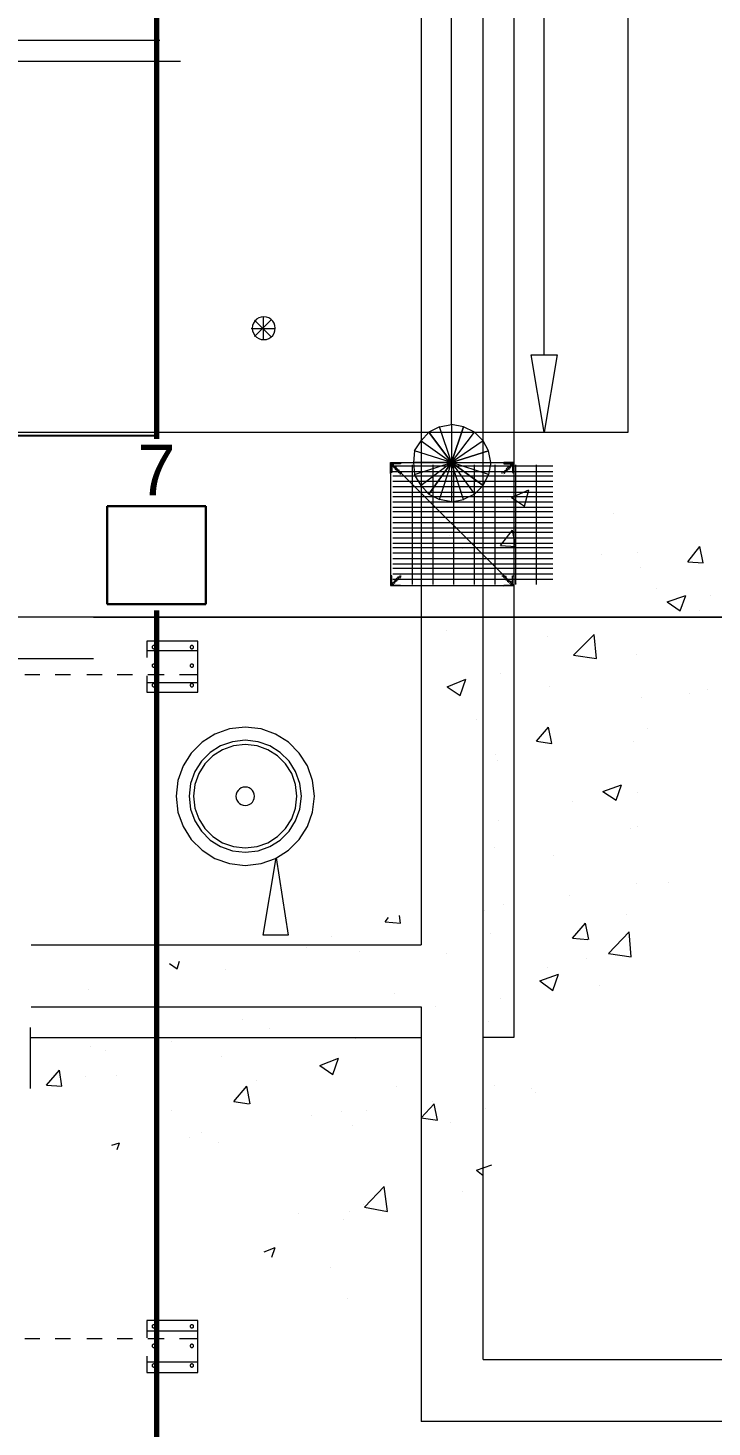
# Paper-space layout '03 Scan Locations' of a CAD drawing. Header units: millimetres. Extents: x 5 to 415, y 5 to 292.
# Drawn here: x 176.3 to 215.2, y 68.8 to 148.5 of the extents above; entities that cross this region are included whole.
import ezdxf
from ezdxf.enums import TextEntityAlignment as Align

# ---------------------------------------------------------------- set-up
doc = ezdxf.new("R2010")
doc.units = ezdxf.units.MM
for name, color, linetype in [('EXISTING', 7, 'Continuous'), ('LOAD_BEARING_WALLS', 7, 'Continuous'), ('PROPOSED', 7, 'Continuous'), ('SCAN_GENERAL', 7, 'Continuous'), ('TEXT', 7, 'Continuous')]:
    doc.layers.add(name, color=color, linetype=linetype)

# ---------------------------------------------------------------- blocks, each defined once
blk = doc.blocks.new('SHEET_03')
at = {"layer": 'EXISTING', "color": 254, "linetype": 'Continuous', "lineweight": 13}
for p, q in [((200.398, 128.13), (200.398, 173.204)), ((205.668, 129.866), (205.668, 154.79)), ((168.08, 147.784), (183.782, 147.784)), ((168.08, 146.606), (184.96, 146.606)), ((189.069, 131.534), (189.052, 131.385)), ((189.118, 131.671), (189.069, 131.534)), ((189.195, 131.792), (189.118, 131.671)), ((190.106, 131.85), (189.176, 130.92)), ((190.106, 130.92), (189.176, 131.85)), ((189.296, 131.893), (189.195, 131.792)), ((189.417, 131.97), (189.296, 131.893)), ((189.554, 132.019), (189.417, 131.97)), ((189.703, 132.036), (189.554, 132.019)), ((189.672, 132.036), (189.672, 130.734)), ((189.852, 132.019), (189.703, 132.036)), ((189.989, 131.97), (189.852, 132.019)), ((190.11, 131.893), (189.989, 131.97)), ((190.211, 131.792), (190.11, 131.893)), ((190.288, 131.671), (190.211, 131.792)), ((190.337, 131.534), (190.288, 131.671)), ((190.354, 131.385), (190.337, 131.534)), ((190.292, 131.354), (188.99, 131.354)), ((189.052, 131.385), (189.069, 131.236)), ((189.069, 131.236), (189.118, 131.099)), ((189.118, 131.099), (189.195, 130.978)), ((189.195, 130.978), (189.296, 130.877)), ((189.296, 130.877), (189.417, 130.8)), ((189.417, 130.8), (189.554, 130.751)), ((189.554, 130.751), (189.703, 130.734)), ((189.703, 130.734), (189.852, 130.751)), ((189.852, 130.751), (189.989, 130.8)), ((189.989, 130.8), (190.11, 130.877)), ((190.11, 130.877), (190.211, 130.978)), ((190.211, 130.978), (190.288, 131.099)), ((190.288, 131.099), (190.337, 131.236)), ((190.337, 131.236), (190.354, 131.385)), ((205.668, 125.464), (204.924, 129.866)), ((204.924, 129.866), (206.412, 129.866)), ((206.412, 129.866), (205.668, 125.464)), ((200.398, 125.898), (200.398, 128.13)), ((199.096, 125.464), (198.662, 124.968)), ((199.716, 125.774), (199.096, 125.464)), ((199.096, 125.464), (200.398, 123.728)), ((200.398, 123.728), (199.096, 125.464)), ((199.716, 125.774), (200.398, 125.898)), ((200.398, 123.728), (199.716, 125.774)), ((201.08, 125.774), (200.398, 125.898)), ((200.398, 125.898), (200.398, 123.728)), ((201.08, 125.774), (200.398, 123.728)), ((200.398, 123.728), (201.08, 125.774)), ((200.398, 123.728), (201.7, 125.464)), ((201.7, 125.464), (201.08, 125.774)), ((201.7, 125.464), (202.196, 124.968)), ((198.29, 124.41), (198.228, 123.728)), ((198.29, 124.41), (198.662, 124.968)), ((200.398, 123.728), (198.29, 124.41)), ((198.662, 124.968), (200.398, 123.728)), ((202.196, 124.968), (200.398, 123.728)), ((202.506, 124.41), (200.398, 123.728)), ((200.398, 123.728), (202.506, 124.41)), ((202.506, 124.41), (202.196, 124.968)), ((202.63, 123.728), (202.506, 124.41)), ((196.926, 123.728), (203.932, 123.728)), ((203.932, 116.722), (196.926, 123.728)), ((196.926, 123.728), (196.926, 116.722)), ((196.926, 123.108), (196.926, 123.728)), ((196.926, 123.728), (197.484, 123.728)), ((197.05, 123.666), (196.988, 123.666)), ((196.988, 123.666), (196.988, 123.604)), ((196.988, 123.604), (197.05, 123.666)), ((196.988, 123.604), (196.988, 123.17)), ((196.988, 123.542), (197.05, 123.542)), ((197.422, 123.666), (197.05, 123.666)), ((197.05, 123.542), (197.05, 123.604)), ((197.05, 123.604), (197.112, 123.604)), ((197.05, 123.542), (206.164, 123.542)), ((197.05, 123.48), (197.112, 123.542)), ((197.112, 123.604), (197.112, 123.604)), ((197.112, 123.542), (197.174, 123.542)), ((197.174, 123.48), (197.236, 123.542)), ((197.484, 123.666), (197.422, 123.666)), ((197.484, 123.728), (197.484, 123.666)), ((198.166, 116.784), (198.166, 123.604)), ((198.228, 123.728), (200.398, 123.728)), ((198.228, 123.728), (198.29, 123.046)), ((200.398, 123.728), (198.228, 123.728)), ((198.29, 123.046), (200.398, 123.728)), ((200.398, 123.728), (198.662, 122.426)), ((199.096, 121.93), (200.398, 123.728)), ((200.398, 123.728), (199.096, 121.93)), ((199.344, 116.784), (199.344, 123.604)), ((199.716, 121.62), (200.398, 123.728)), ((201.08, 121.62), (200.398, 123.728)), ((200.398, 123.728), (200.398, 121.496)), ((200.398, 123.728), (201.7, 121.93)), ((202.196, 122.426), (200.398, 123.728)), ((202.506, 123.046), (200.398, 123.728)), ((200.398, 123.728), (202.196, 122.426)), ((200.398, 123.728), (202.63, 123.728)), ((200.522, 116.784), (200.522, 123.604)), ((201.7, 116.784), (201.7, 123.604)), ((202.63, 123.728), (202.506, 123.046)), ((202.878, 116.784), (202.878, 123.604)), ((203.932, 123.728), (203.374, 123.728)), ((203.374, 123.728), (203.374, 123.666)), ((203.374, 123.666), (203.808, 123.666)), ((203.622, 123.542), (203.684, 123.48)), ((203.684, 123.542), (203.746, 123.542)), ((203.746, 123.604), (203.746, 123.604)), ((203.746, 123.604), (203.746, 123.542)), ((203.746, 123.542), (203.808, 123.542)), ((203.746, 123.542), (203.746, 123.48)), ((203.808, 123.666), (203.87, 123.666)), ((203.808, 123.666), (203.808, 123.604)), ((203.808, 123.604), (203.87, 123.542)), ((203.808, 123.542), (203.808, 123.542)), ((203.87, 123.666), (203.87, 123.604)), ((203.87, 123.604), (203.87, 123.17)), ((203.932, 123.728), (203.932, 116.722)), ((203.932, 123.108), (203.932, 123.728)), ((204.056, 116.784), (204.056, 123.604)), ((205.234, 116.784), (205.234, 123.604)), ((196.988, 123.17), (196.926, 123.17)), ((196.926, 123.17), (196.926, 123.108)), ((197.05, 123.232), (206.164, 123.232)), ((197.05, 122.984), (206.164, 122.984)), ((197.112, 123.418), (197.174, 123.48)), ((197.174, 123.356), (197.236, 123.418)), ((197.236, 123.418), (197.236, 123.48)), ((197.236, 123.356), (197.298, 123.418)), ((197.236, 123.294), (197.236, 123.356)), ((197.298, 123.294), (197.236, 123.294)), ((197.36, 123.356), (197.298, 123.294)), ((197.298, 123.232), (197.36, 123.294)), ((197.36, 123.294), (197.422, 123.294)), ((197.36, 123.17), (197.422, 123.232)), ((197.422, 123.232), (197.484, 123.232)), ((197.422, 123.108), (197.484, 123.17)), ((197.484, 123.17), (197.546, 123.232)), ((197.484, 123.046), (197.484, 123.108)), ((197.546, 123.108), (197.546, 123.17)), ((198.662, 122.426), (198.29, 123.046)), ((202.196, 122.426), (202.506, 123.046)), ((203.25, 123.17), (203.25, 123.108)), ((203.312, 123.232), (203.374, 123.17)), ((203.374, 123.232), (203.436, 123.232)), ((203.374, 123.17), (203.436, 123.108)), ((203.374, 123.046), (203.374, 123.046)), ((203.436, 123.294), (203.436, 123.232)), ((203.436, 123.232), (203.498, 123.232)), ((203.436, 123.232), (203.436, 123.17)), ((203.498, 123.418), (203.56, 123.356)), ((203.498, 123.356), (203.498, 123.294)), ((203.498, 123.294), (203.56, 123.232)), ((203.56, 123.48), (203.622, 123.418)), ((203.56, 123.356), (203.622, 123.294)), ((203.622, 123.418), (203.684, 123.356)), ((203.684, 123.48), (203.746, 123.418)), ((203.87, 123.17), (203.932, 123.17)), ((203.932, 123.17), (203.932, 123.108)), ((197.05, 122.674), (206.164, 122.674)), ((197.05, 122.364), (206.164, 122.364)), ((197.05, 122.054), (206.164, 122.054)), ((198.662, 122.426), (199.096, 121.93)), ((199.096, 121.93), (199.716, 121.62)), ((201.7, 121.93), (201.08, 121.62)), ((201.7, 121.93), (202.196, 122.426)), ((203.808, 121.744), (204.8, 122.178)), ((204.552, 121.248), (204.8, 122.178)), ((197.05, 121.806), (206.164, 121.806)), ((197.05, 121.496), (206.164, 121.496)), ((197.05, 121.186), (206.164, 121.186)), ((200.398, 121.496), (199.716, 121.62)), ((200.398, 121.496), (201.08, 121.62)), ((203.56, 121.62), (203.56, 121.62)), ((203.808, 121.744), (204.552, 121.248)), ((197.05, 120.938), (206.164, 120.938)), ((197.05, 120.628), (206.164, 120.628)), ((209.636, 120.814), (209.636, 120.814)), ((197.05, 120.318), (206.164, 120.318)), ((197.05, 120.008), (206.164, 120.008)), ((197.05, 119.76), (206.164, 119.76)), ((200.274, 119.574), (200.274, 119.574)), ((203.188, 119.016), (203.87, 119.884)), ((204.056, 118.954), (203.87, 119.884)), ((203.994, 120.07), (203.994, 120.07)), ((197.05, 119.45), (206.164, 119.45)), ((197.05, 119.14), (206.164, 119.14)), ((197.05, 118.892), (206.164, 118.892)), ((201.018, 118.83), (201.018, 118.83)), ((203.188, 119.016), (204.056, 118.954)), ((213.852, 118.086), (214.534, 118.954)), ((214.72, 118.024), (214.534, 118.954)), ((197.05, 118.582), (206.164, 118.582)), ((197.05, 118.272), (206.164, 118.272)), ((197.05, 117.962), (206.164, 117.962)), ((208.954, 118.52), (208.954, 118.52)), ((211, 118.582), (211, 118.582)), ((213.852, 118.086), (214.72, 118.024)), ((196.926, 117.28), (196.926, 116.722)), ((196.988, 117.28), (196.926, 117.28)), ((196.988, 117.218), (196.988, 117.28)), ((196.988, 116.846), (196.988, 117.218)), ((197.05, 117.714), (206.164, 117.714)), ((197.05, 117.404), (206.164, 117.404)), ((197.236, 117.156), (197.298, 117.094)), ((197.298, 117.218), (197.36, 117.156)), ((197.36, 117.218), (197.422, 117.218)), ((197.36, 117.156), (197.422, 117.094)), ((197.422, 117.28), (197.484, 117.28)), ((197.422, 117.218), (197.484, 117.156)), ((197.484, 117.342), (197.484, 117.342)), ((197.484, 117.28), (197.484, 117.218)), ((197.546, 117.28), (197.546, 117.28)), ((203.25, 117.28), (203.312, 117.28)), ((203.312, 117.218), (203.374, 117.28)), ((203.374, 117.342), (203.374, 117.342)), ((203.374, 117.28), (203.436, 117.28)), ((203.374, 117.156), (203.436, 117.218)), ((203.436, 117.218), (203.498, 117.28)), ((203.436, 117.094), (203.498, 117.156)), ((203.498, 117.156), (203.498, 117.218)), ((203.498, 117.094), (203.56, 117.156)), ((203.87, 117.218), (203.87, 117.28)), ((203.87, 117.28), (203.932, 117.28)), ((203.87, 116.846), (203.87, 117.218)), ((203.932, 117.28), (203.932, 116.722)), ((211.124, 117.776), (211.124, 117.776)), ((196.926, 116.722), (203.932, 116.722)), ((196.926, 116.722), (197.484, 116.722)), ((196.988, 116.908), (197.05, 116.846)), ((196.988, 116.784), (196.988, 116.846)), ((196.988, 116.784), (197.05, 116.784)), ((197.05, 116.784), (196.988, 116.784)), ((197.05, 117.094), (206.164, 117.094)), ((197.05, 116.908), (197.112, 116.908)), ((197.05, 116.846), (197.05, 116.784)), ((197.05, 116.784), (197.112, 116.784)), ((197.05, 116.722), (197.05, 116.784)), ((197.422, 116.722), (197.05, 116.722)), ((197.112, 116.97), (197.174, 116.97)), ((197.112, 116.908), (197.174, 116.846)), ((197.174, 117.094), (197.236, 117.032)), ((197.174, 117.032), (197.174, 116.97)), ((197.174, 116.97), (197.236, 116.97)), ((197.174, 116.97), (197.174, 116.908)), ((197.236, 117.032), (197.298, 116.97)), ((197.298, 117.094), (197.36, 117.032)), ((197.484, 116.722), (197.422, 116.722)), ((202.32, 117.094), (202.32, 117.094)), ((203.932, 116.722), (203.374, 116.722)), ((203.374, 116.722), (203.808, 116.722)), ((203.374, 116.66), (203.374, 116.66)), ((203.498, 117.032), (203.498, 117.094)), ((203.56, 117.032), (203.498, 117.032)), ((203.622, 117.094), (203.56, 117.032)), ((203.56, 116.97), (203.622, 116.97)), ((203.622, 116.97), (203.684, 117.032)), ((203.622, 116.908), (203.684, 116.97)), ((203.684, 116.97), (203.746, 116.97)), ((203.684, 116.846), (203.746, 116.908)), ((203.746, 116.908), (203.808, 116.97)), ((203.808, 116.846), (203.746, 116.784)), ((203.746, 116.784), (203.746, 116.784)), ((203.808, 116.908), (203.808, 116.846)), ((203.808, 116.846), (203.808, 116.846)), ((203.808, 116.784), (203.87, 116.846)), ((203.808, 116.722), (203.808, 116.784)), ((203.808, 116.784), (203.87, 116.784)), ((203.87, 116.784), (203.87, 116.846)), ((204.118, 116.846), (204.118, 116.846)), ((212.054, 116.536), (212.054, 116.536)), ((212.674, 115.792), (213.728, 116.164)), ((212.674, 115.792), (213.418, 115.296)), ((213.418, 115.296), (213.728, 116.164)), ((215.154, 116.164), (215.154, 116.164)), ((205.73, 114.924), (205.73, 114.924)), ((214.534, 115.296), (214.534, 115.296)), ((200.088, 114.18), (200.088, 114.18)), ((205.854, 113.808), (205.854, 113.808)), ((207.342, 112.754), (208.52, 113.932)), ((208.644, 112.568), (208.52, 113.932)), ((207.342, 112.754), (208.644, 112.568)), ((210.938, 112.816), (210.938, 112.816)), ((203.188, 111.7), (203.188, 111.7)), ((200.15, 110.956), (201.204, 111.39)), ((200.15, 110.956), (200.894, 110.46)), ((200.894, 110.46), (201.204, 111.39)), ((205.978, 110.956), (205.978, 110.956)), ((214.968, 110.832), (214.968, 110.832)), ((211.186, 110.336), (211.186, 110.336)), ((213.914, 110.584), (213.914, 110.584)), ((187.746, 108.558), (186.918, 108.262)), ((188.649, 108.662), (187.746, 108.558)), ((189.552, 108.558), (188.649, 108.662)), ((190.38, 108.262), (189.552, 108.558)), ((201.824, 109.096), (201.824, 109.096)), ((205.234, 107.856), (205.916, 108.662)), ((206.102, 107.732), (205.916, 108.662)), ((211.558, 108.6), (211.558, 108.6)), ((186.187, 107.797), (185.577, 107.187)), ((186.918, 108.262), (186.187, 107.797)), ((187.245, 107.593), (186.652, 107.217)), ((187.917, 107.834), (187.245, 107.593)), ((187.974, 107.592), (187.354, 107.371)), ((188.649, 107.918), (187.917, 107.834)), ((188.649, 107.67), (187.974, 107.592)), ((189.381, 107.834), (188.649, 107.918)), ((189.324, 107.592), (188.649, 107.67)), ((189.944, 107.371), (189.324, 107.592)), ((190.053, 107.593), (189.381, 107.834)), ((190.646, 107.217), (190.053, 107.593)), ((191.111, 107.797), (190.38, 108.262)), ((191.721, 107.187), (191.111, 107.797)), ((205.234, 107.856), (206.102, 107.732)), ((210.752, 107.856), (210.752, 107.856)), ((185.577, 107.187), (185.112, 106.456)), ((186.652, 107.217), (186.157, 106.722)), ((186.807, 107.023), (186.351, 106.567)), ((187.354, 107.371), (186.807, 107.023)), ((190.491, 107.023), (189.944, 107.371)), ((190.947, 106.567), (190.491, 107.023)), ((191.141, 106.722), (190.646, 107.217)), ((192.186, 106.456), (191.721, 107.187)), ((202.878, 107.112), (202.878, 107.112)), ((185.112, 106.456), (184.816, 105.628)), ((185.781, 106.129), (185.54, 105.457)), ((186.157, 106.722), (185.781, 106.129)), ((186.003, 106.02), (185.782, 105.4)), ((186.351, 106.567), (186.003, 106.02)), ((191.295, 106.02), (190.947, 106.567)), ((191.517, 106.129), (191.141, 106.722)), ((191.516, 105.4), (191.295, 106.02)), ((191.758, 105.457), (191.517, 106.129)), ((192.482, 105.628), (192.186, 106.456)), ((203.002, 106.74), (203.002, 106.74)), ((184.816, 105.628), (184.712, 104.725)), ((185.54, 105.457), (185.456, 104.725)), ((185.782, 105.4), (185.704, 104.725)), ((188.417, 105.198), (188.319, 105.136)), ((188.528, 105.238), (188.417, 105.198)), ((188.649, 105.252), (188.528, 105.238)), ((188.77, 105.238), (188.649, 105.252)), ((188.881, 105.198), (188.77, 105.238)), ((188.979, 105.136), (188.881, 105.198)), ((191.594, 104.725), (191.516, 105.4)), ((191.842, 104.725), (191.758, 105.457)), ((192.586, 104.725), (192.482, 105.628)), ((209.016, 105.004), (210.07, 105.376)), ((209.76, 104.508), (210.07, 105.376)), ((184.712, 104.725), (184.816, 103.822)), ((185.456, 104.725), (185.54, 103.993)), ((185.704, 104.725), (185.782, 104.05)), ((188.136, 104.846), (188.122, 104.725)), ((188.122, 104.725), (188.136, 104.604)), ((188.176, 104.957), (188.136, 104.846)), ((188.136, 104.604), (188.176, 104.493)), ((188.238, 105.055), (188.176, 104.957)), ((188.176, 104.493), (188.238, 104.395)), ((188.319, 105.136), (188.238, 105.055)), ((188.238, 104.395), (188.319, 104.314)), ((189.06, 105.055), (188.979, 105.136)), ((188.979, 104.314), (189.06, 104.395)), ((189.122, 104.957), (189.06, 105.055)), ((189.06, 104.395), (189.122, 104.493)), ((189.162, 104.846), (189.122, 104.957)), ((189.122, 104.493), (189.162, 104.604)), ((189.176, 104.725), (189.162, 104.846)), ((189.162, 104.604), (189.176, 104.725)), ((191.516, 104.05), (191.594, 104.725)), ((191.758, 103.993), (191.842, 104.725)), ((192.482, 103.822), (192.586, 104.725)), ((207.28, 104.446), (207.28, 104.446)), ((209.016, 105.004), (209.76, 104.508)), ((211, 104.942), (211, 104.942)), ((184.816, 103.822), (185.112, 102.994)), ((185.54, 103.993), (185.781, 103.321)), ((185.782, 104.05), (186.003, 103.43)), ((188.319, 104.314), (188.417, 104.252)), ((188.417, 104.252), (188.528, 104.212)), ((188.528, 104.212), (188.649, 104.198)), ((188.649, 104.198), (188.77, 104.212)), ((188.77, 104.212), (188.881, 104.252)), ((188.881, 104.252), (188.979, 104.314)), ((191.295, 103.43), (191.516, 104.05)), ((191.517, 103.321), (191.758, 103.993)), ((192.186, 102.994), (192.482, 103.822)), ((185.112, 102.994), (185.577, 102.263)), ((185.781, 103.321), (186.157, 102.728)), ((186.003, 103.43), (186.351, 102.883)), ((186.351, 102.883), (186.807, 102.427)), ((190.491, 102.427), (190.947, 102.883)), ((190.947, 102.883), (191.295, 103.43)), ((191.141, 102.728), (191.517, 103.321)), ((191.721, 102.263), (192.186, 102.994)), ((203.064, 103.33), (203.064, 103.33)), ((210.566, 102.896), (210.566, 102.896)), ((211, 103.02), (211, 103.02)), ((185.577, 102.263), (186.187, 101.653)), ((186.157, 102.728), (186.652, 102.233)), ((186.652, 102.233), (187.245, 101.857)), ((186.807, 102.427), (187.354, 102.079)), ((187.354, 102.079), (187.974, 101.858)), ((189.324, 101.858), (189.944, 102.079)), ((189.944, 102.079), (190.491, 102.427)), ((190.053, 101.857), (190.646, 102.233)), ((190.646, 102.233), (191.141, 102.728)), ((191.111, 101.653), (191.721, 102.263)), ((186.187, 101.653), (186.918, 101.188)), ((187.245, 101.857), (187.917, 101.616)), ((187.917, 101.616), (188.649, 101.532)), ((187.974, 101.858), (188.649, 101.78)), ((188.649, 101.78), (189.324, 101.858)), ((188.649, 101.532), (189.381, 101.616)), ((189.381, 101.616), (190.053, 101.857)), ((189.672, 96.82), (190.416, 101.222)), ((190.38, 101.188), (191.111, 101.653)), ((190.416, 101.222), (191.098, 96.82)), ((202.816, 101.78), (202.816, 101.78)), ((206.226, 101.346), (206.226, 101.346)), ((186.918, 101.188), (187.746, 100.892)), ((187.746, 100.892), (188.649, 100.788)), ((188.649, 100.788), (189.552, 100.892)), ((189.552, 100.892), (190.38, 101.188)), ((210.938, 99.734), (210.938, 99.734)), ((212.736, 99.796), (212.736, 99.796)), ((207.094, 99.052), (207.094, 99.052)), ((202.258, 98.246), (202.258, 98.246)), ((203.374, 98.556), (203.374, 98.556)), ((196.616, 97.564), (196.802, 97.812)), ((196.616, 97.564), (197.484, 97.502)), ((197.484, 97.502), (197.422, 97.936)), ((207.28, 96.634), (208.024, 97.502)), ((208.21, 96.572), (208.024, 97.502)), ((210.38, 97.998), (210.38, 97.998)), ((191.098, 96.82), (189.672, 96.82)), ((193.578, 96.758), (193.578, 96.758)), ((202.63, 96.882), (202.63, 96.882)), ((207.28, 96.634), (208.148, 96.572)), ((209.326, 95.766), (210.504, 97.006)), ((210.628, 95.58), (210.504, 97.006)), ((192.152, 96.138), (192.152, 96.138)), ((195.128, 95.89), (195.128, 95.89)), ((200.088, 95.766), (200.088, 95.766)), ((209.326, 95.766), (210.628, 95.58)), ((184.34, 95.208), (184.774, 94.898)), ((184.774, 94.898), (184.898, 95.332)), ((184.898, 95.27), (184.898, 95.27)), ((187.502, 94.836), (187.502, 94.836)), ((205.854, 94.96), (205.854, 94.96)), ((208.086, 95.456), (208.086, 95.456)), ((205.42, 94.216), (206.474, 94.588)), ((205.42, 94.216), (206.164, 93.658)), ((206.164, 93.658), (206.474, 94.588)), ((179.752, 93.72), (179.752, 93.72)), ((197.174, 93.472), (197.174, 93.472)), ((208.83, 93.968), (208.83, 93.968)), ((199.468, 92.728), (199.468, 92.728)), ((203.188, 93.224), (203.188, 93.224)), ((188.494, 91.984), (188.494, 91.984)), ((202.506, 91.922), (202.506, 91.922)), ((190.044, 91.488), (190.044, 91.488)), ((194.942, 90.93), (194.942, 90.93)), ((179.814, 90.496), (179.814, 90.496)), ((180.682, 90.248), (180.682, 90.248)), ((184.464, 90.744), (184.464, 90.744)), ((187.316, 89.876), (187.316, 89.876)), ((192.896, 89.38), (193.95, 89.814)), ((192.896, 89.38), (193.64, 88.884)), ((193.64, 88.884), (193.95, 89.814)), ((177.334, 88.264), (178.078, 89.132)), ((178.202, 88.202), (178.078, 89.132)), ((179.566, 88.76), (179.566, 88.76)), ((181.302, 88.822), (181.302, 88.822)), ((189.3, 88.512), (189.3, 88.512)), ((177.334, 88.264), (178.202, 88.202)), ((187.998, 87.334), (188.742, 88.202)), ((188.928, 87.21), (188.742, 88.202)), ((197.236, 88.202), (197.236, 88.202)), ((202.816, 88.264), (202.816, 88.264)), ((204.924, 88.078), (204.924, 88.078)), ((205.172, 87.83), (205.172, 87.83)), ((187.998, 87.334), (188.866, 87.21)), ((198.662, 86.404), (199.406, 87.21)), ((199.282, 87.334), (199.282, 87.334)), ((199.592, 86.28), (199.406, 87.21)), ((202.32, 86.962), (202.32, 86.962)), ((184.464, 86.838), (184.464, 86.838)), ((192.4, 86.528), (192.4, 86.528)), ((194.136, 86.776), (194.136, 86.776)), ((195.562, 86.838), (195.562, 86.838)), ((198.662, 86.404), (199.592, 86.28)), ((200.336, 86.156), (200.336, 86.156)), ((185.456, 85.288), (185.456, 85.288)), ((186.138, 85.598), (186.138, 85.598)), ((194.756, 85.97), (194.756, 85.97)), ((181.054, 84.854), (181.488, 84.978)), ((181.364, 84.606), (181.488, 84.978)), ((187.13, 84.978), (187.13, 84.978)), ((201.824, 83.428), (202.692, 83.738)), ((201.824, 83.428), (202.196, 83.118)), ((195.438, 81.32), (196.554, 82.498)), ((196.74, 81.072), (196.554, 82.498)), ((201.018, 82.188), (201.018, 82.188)), ((195.376, 81.444), (195.376, 81.444)), ((195.438, 81.32), (196.74, 81.072)), ((191.656, 80.948), (191.656, 80.948)), ((194.26, 80.638), (194.26, 80.638)), ((194.57, 81.072), (194.57, 81.072)), ((189.734, 78.778), (190.354, 79.026)), ((190.168, 78.468), (190.354, 79.026)), ((193.516, 77.91), (193.516, 77.91)), ((194.446, 76.112), (194.446, 76.112))]:
    blk.add_line(p, q, dxfattribs=at)
at = {"layer": 'EXISTING', "color": 254, "linetype": 'Continuous', "lineweight": 25}
blk.add_line((136.476, 125.278), (183.596, 125.278), dxfattribs=at)
at = {"layer": 'LOAD_BEARING_WALLS', "color": 7, "linetype": 'Continuous', "lineweight": 70}
for p, q in [((183.596, 245), (183.596, 125.09)), ((183.596, 115.308), (183.596, 61.542))]:
    blk.add_line(p, q, dxfattribs=at)
at = {"layer": 'PROPOSED', "color": 250, "linetype": 'Continuous', "lineweight": 13}
for p, q in [((202.196, 72.64), (202.196, 211.83)), ((198.662, 204.886), (198.662, 96.262)), ((203.932, 179.156), (203.932, 90.992)), ((210.442, 125.464), (210.442, 178.598)), ((210.442, 125.464), (210.442, 178.35)), ((108.514, 125.464), (210.442, 125.464)), ((196.926, 123.728), (197.484, 123.108)), ((203.932, 123.728), (203.374, 123.108)), ((196.926, 116.722), (197.484, 117.28)), ((203.932, 116.722), (203.374, 117.28)), ((220.982, 114.924), (119.116, 114.924)), ((180, 114.924), (220.982, 114.924)), ((185.952, 113.56), (183.038, 113.56)), ((183.038, 113.56), (183.038, 112.63)), ((183.35, 113.24), (183.348, 113.219)), ((183.348, 113.219), (183.35, 113.198)), ((183.357, 113.26), (183.35, 113.24)), ((183.35, 113.198), (183.357, 113.178)), ((183.368, 113.277), (183.357, 113.26)), ((183.357, 113.178), (183.368, 113.161)), ((183.383, 113.292), (183.368, 113.277)), ((183.4, 113.303), (183.383, 113.292)), ((183.42, 113.31), (183.4, 113.303)), ((183.441, 113.312), (183.42, 113.31)), ((183.462, 113.31), (183.441, 113.312)), ((183.482, 113.303), (183.462, 113.31)), ((183.499, 113.292), (183.482, 113.303)), ((183.514, 113.277), (183.499, 113.292)), ((183.525, 113.26), (183.514, 113.277)), ((183.514, 113.161), (183.525, 113.178)), ((183.532, 113.24), (183.525, 113.26)), ((183.525, 113.178), (183.532, 113.198)), ((183.534, 113.219), (183.532, 113.24)), ((183.532, 113.198), (183.534, 113.219)), ((185.52, 113.24), (185.518, 113.219)), ((185.518, 113.219), (185.52, 113.198)), ((185.527, 113.26), (185.52, 113.24)), ((185.52, 113.198), (185.527, 113.178)), ((185.538, 113.277), (185.527, 113.26)), ((185.527, 113.178), (185.538, 113.161)), ((185.553, 113.292), (185.538, 113.277)), ((185.57, 113.303), (185.553, 113.292)), ((185.59, 113.31), (185.57, 113.303)), ((185.611, 113.312), (185.59, 113.31)), ((185.632, 113.31), (185.611, 113.312)), ((185.652, 113.303), (185.632, 113.31)), ((185.669, 113.292), (185.652, 113.303)), ((185.684, 113.277), (185.669, 113.292)), ((185.695, 113.26), (185.684, 113.277)), ((185.684, 113.161), (185.695, 113.178)), ((185.702, 113.24), (185.695, 113.26)), ((185.695, 113.178), (185.702, 113.198)), ((185.704, 113.219), (185.702, 113.24)), ((185.702, 113.198), (185.704, 113.219)), ((185.952, 110.646), (185.952, 113.56)), ((170.638, 112.568), (180, 112.568)), ((185.952, 113.002), (183.038, 113.002)), ((183.038, 113.002), (183.038, 112.63)), ((183.368, 113.161), (183.383, 113.146)), ((183.383, 113.146), (183.4, 113.135)), ((183.4, 113.135), (183.42, 113.128)), ((183.42, 113.128), (183.441, 113.126)), ((183.441, 113.126), (183.462, 113.128)), ((183.462, 113.128), (183.482, 113.135)), ((183.482, 113.135), (183.499, 113.146)), ((183.499, 113.146), (183.514, 113.161)), ((185.538, 113.161), (185.553, 113.146)), ((185.553, 113.146), (185.57, 113.135)), ((185.57, 113.135), (185.59, 113.128)), ((185.59, 113.128), (185.611, 113.126)), ((185.611, 113.126), (185.632, 113.128)), ((185.632, 113.128), (185.652, 113.135)), ((185.652, 113.135), (185.669, 113.146)), ((185.669, 113.146), (185.684, 113.161)), ((185.952, 111.204), (185.952, 113.002)), ((176.962, 111.638), (176.094, 111.638)), ((178.698, 111.638), (177.83, 111.638)), ((180.496, 111.638), (179.628, 111.638)), ((182.232, 111.638), (181.364, 111.638)), ((183.038, 111.576), (183.038, 111.204)), ((183.038, 111.576), (183.038, 110.646)), ((184.03, 111.638), (183.1, 111.638)), ((183.35, 112.186), (183.348, 112.165)), ((183.348, 112.165), (183.35, 112.144)), ((183.357, 112.206), (183.35, 112.186)), ((183.35, 112.144), (183.357, 112.124)), ((183.368, 112.223), (183.357, 112.206)), ((183.357, 112.124), (183.368, 112.107)), ((183.383, 112.238), (183.368, 112.223)), ((183.368, 112.107), (183.383, 112.092)), ((183.4, 112.249), (183.383, 112.238)), ((183.383, 112.092), (183.4, 112.081)), ((183.42, 112.256), (183.4, 112.249)), ((183.4, 112.081), (183.42, 112.074)), ((183.441, 112.258), (183.42, 112.256)), ((183.42, 112.074), (183.441, 112.072)), ((183.462, 112.256), (183.441, 112.258)), ((183.441, 112.072), (183.462, 112.074)), ((183.482, 112.249), (183.462, 112.256)), ((183.462, 112.074), (183.482, 112.081)), ((183.499, 112.238), (183.482, 112.249)), ((183.482, 112.081), (183.499, 112.092)), ((183.514, 112.223), (183.499, 112.238)), ((183.499, 112.092), (183.514, 112.107)), ((183.525, 112.206), (183.514, 112.223)), ((183.514, 112.107), (183.525, 112.124)), ((183.532, 112.186), (183.525, 112.206)), ((183.525, 112.124), (183.532, 112.144)), ((183.534, 112.165), (183.532, 112.186)), ((183.532, 112.144), (183.534, 112.165)), ((185.952, 111.638), (184.898, 111.638)), ((185.52, 112.186), (185.518, 112.165)), ((185.518, 112.165), (185.52, 112.144)), ((185.527, 112.206), (185.52, 112.186)), ((185.52, 112.144), (185.527, 112.124)), ((185.538, 112.223), (185.527, 112.206)), ((185.527, 112.124), (185.538, 112.107)), ((185.553, 112.238), (185.538, 112.223)), ((185.538, 112.107), (185.553, 112.092)), ((185.57, 112.249), (185.553, 112.238)), ((185.553, 112.092), (185.57, 112.081)), ((185.59, 112.256), (185.57, 112.249)), ((185.57, 112.081), (185.59, 112.074)), ((185.611, 112.258), (185.59, 112.256)), ((185.59, 112.074), (185.611, 112.072)), ((185.632, 112.256), (185.611, 112.258)), ((185.611, 112.072), (185.632, 112.074)), ((185.652, 112.249), (185.632, 112.256)), ((185.632, 112.074), (185.652, 112.081)), ((185.669, 112.238), (185.652, 112.249)), ((185.652, 112.081), (185.669, 112.092)), ((185.684, 112.223), (185.669, 112.238)), ((185.669, 112.092), (185.684, 112.107)), ((185.695, 112.206), (185.684, 112.223)), ((185.684, 112.107), (185.695, 112.124)), ((185.702, 112.186), (185.695, 112.206)), ((185.695, 112.124), (185.702, 112.144)), ((185.704, 112.165), (185.702, 112.186)), ((185.702, 112.144), (185.704, 112.165)), ((183.038, 111.204), (185.952, 111.204)), ((183.35, 111.07), (183.348, 111.049)), ((183.348, 111.049), (183.35, 111.028)), ((183.357, 111.09), (183.35, 111.07)), ((183.35, 111.028), (183.357, 111.008)), ((183.368, 111.107), (183.357, 111.09)), ((183.357, 111.008), (183.368, 110.991)), ((183.383, 111.122), (183.368, 111.107)), ((183.368, 110.991), (183.383, 110.976)), ((183.4, 111.133), (183.383, 111.122)), ((183.383, 110.976), (183.4, 110.965)), ((183.42, 111.14), (183.4, 111.133)), ((183.4, 110.965), (183.42, 110.958)), ((183.441, 111.142), (183.42, 111.14)), ((183.42, 110.958), (183.441, 110.956)), ((183.462, 111.14), (183.441, 111.142)), ((183.441, 110.956), (183.462, 110.958)), ((183.482, 111.133), (183.462, 111.14)), ((183.462, 110.958), (183.482, 110.965)), ((183.499, 111.122), (183.482, 111.133)), ((183.482, 110.965), (183.499, 110.976)), ((183.514, 111.107), (183.499, 111.122)), ((183.499, 110.976), (183.514, 110.991)), ((183.525, 111.09), (183.514, 111.107)), ((183.514, 110.991), (183.525, 111.008)), ((183.532, 111.07), (183.525, 111.09)), ((183.525, 111.008), (183.532, 111.028)), ((183.534, 111.049), (183.532, 111.07)), ((183.532, 111.028), (183.534, 111.049)), ((185.52, 111.07), (185.518, 111.049)), ((185.518, 111.049), (185.52, 111.028)), ((185.527, 111.09), (185.52, 111.07)), ((185.52, 111.028), (185.527, 111.008)), ((185.538, 111.107), (185.527, 111.09)), ((185.527, 111.008), (185.538, 110.991)), ((185.553, 111.122), (185.538, 111.107)), ((185.538, 110.991), (185.553, 110.976)), ((185.57, 111.133), (185.553, 111.122)), ((185.553, 110.976), (185.57, 110.965)), ((185.59, 111.14), (185.57, 111.133)), ((185.57, 110.965), (185.59, 110.958)), ((185.611, 111.142), (185.59, 111.14)), ((185.59, 110.958), (185.611, 110.956)), ((185.632, 111.14), (185.611, 111.142)), ((185.611, 110.956), (185.632, 110.958)), ((185.652, 111.133), (185.632, 111.14)), ((185.632, 110.958), (185.652, 110.965)), ((185.669, 111.122), (185.652, 111.133)), ((185.652, 110.965), (185.669, 110.976)), ((185.684, 111.107), (185.669, 111.122)), ((185.669, 110.976), (185.684, 110.991)), ((185.695, 111.09), (185.684, 111.107)), ((185.684, 110.991), (185.695, 111.008)), ((185.702, 111.07), (185.695, 111.09)), ((185.695, 111.008), (185.702, 111.028)), ((185.704, 111.049), (185.702, 111.07)), ((185.702, 111.028), (185.704, 111.049)), ((183.038, 110.646), (185.952, 110.646)), ((176.466, 96.262), (198.662, 96.262)), ((176.466, 92.728), (198.662, 92.728)), ((198.662, 92.728), (198.662, 69.106)), ((176.404, 91.55), (176.404, 88.078)), ((176.466, 90.992), (198.662, 90.992)), ((203.932, 90.992), (202.196, 90.992)), ((185.952, 74.872), (183.038, 74.872)), ((183.038, 74.872), (183.038, 73.88)), ((185.952, 74.252), (183.038, 74.252)), ((183.038, 74.252), (183.038, 73.88)), ((183.35, 74.552), (183.348, 74.531)), ((183.348, 74.531), (183.35, 74.51)), ((183.357, 74.572), (183.35, 74.552)), ((183.35, 74.51), (183.357, 74.49)), ((183.368, 74.589), (183.357, 74.572)), ((183.357, 74.49), (183.368, 74.473)), ((183.383, 74.604), (183.368, 74.589)), ((183.368, 74.473), (183.383, 74.458)), ((183.4, 74.615), (183.383, 74.604)), ((183.383, 74.458), (183.4, 74.447)), ((183.42, 74.622), (183.4, 74.615)), ((183.4, 74.447), (183.42, 74.44)), ((183.441, 74.624), (183.42, 74.622)), ((183.42, 74.44), (183.441, 74.438)), ((183.462, 74.622), (183.441, 74.624)), ((183.441, 74.438), (183.462, 74.44)), ((183.482, 74.615), (183.462, 74.622)), ((183.462, 74.44), (183.482, 74.447)), ((183.499, 74.604), (183.482, 74.615)), ((183.482, 74.447), (183.499, 74.458)), ((183.514, 74.589), (183.499, 74.604)), ((183.499, 74.458), (183.514, 74.473)), ((183.525, 74.572), (183.514, 74.589)), ((183.514, 74.473), (183.525, 74.49)), ((183.532, 74.552), (183.525, 74.572)), ((183.525, 74.49), (183.532, 74.51)), ((183.534, 74.531), (183.532, 74.552)), ((183.532, 74.51), (183.534, 74.531)), ((185.52, 74.552), (185.518, 74.531)), ((185.518, 74.531), (185.52, 74.51)), ((185.527, 74.572), (185.52, 74.552)), ((185.52, 74.51), (185.527, 74.49)), ((185.538, 74.589), (185.527, 74.572)), ((185.527, 74.49), (185.538, 74.473)), ((185.553, 74.604), (185.538, 74.589)), ((185.538, 74.473), (185.553, 74.458)), ((185.57, 74.615), (185.553, 74.604)), ((185.553, 74.458), (185.57, 74.447)), ((185.59, 74.622), (185.57, 74.615)), ((185.57, 74.447), (185.59, 74.44)), ((185.611, 74.624), (185.59, 74.622)), ((185.59, 74.44), (185.611, 74.438)), ((185.632, 74.622), (185.611, 74.624)), ((185.611, 74.438), (185.632, 74.44)), ((185.652, 74.615), (185.632, 74.622)), ((185.632, 74.44), (185.652, 74.447)), ((185.669, 74.604), (185.652, 74.615)), ((185.652, 74.447), (185.669, 74.458)), ((185.684, 74.589), (185.669, 74.604)), ((185.669, 74.458), (185.684, 74.473)), ((185.695, 74.572), (185.684, 74.589)), ((185.684, 74.473), (185.695, 74.49)), ((185.702, 74.552), (185.695, 74.572)), ((185.695, 74.49), (185.702, 74.51)), ((185.704, 74.531), (185.702, 74.552)), ((185.702, 74.51), (185.704, 74.531)), ((185.952, 71.896), (185.952, 74.872)), ((185.952, 72.516), (185.952, 74.252)), ((176.962, 73.818), (176.094, 73.818)), ((178.698, 73.818), (177.83, 73.818)), ((180.496, 73.818), (179.628, 73.818)), ((182.232, 73.818), (181.364, 73.818)), ((184.03, 73.818), (183.1, 73.818)), ((183.35, 73.436), (183.348, 73.415)), ((183.348, 73.415), (183.35, 73.394)), ((183.357, 73.456), (183.35, 73.436)), ((183.35, 73.394), (183.357, 73.374)), ((183.368, 73.473), (183.357, 73.456)), ((183.357, 73.374), (183.368, 73.357)), ((183.383, 73.488), (183.368, 73.473)), ((183.368, 73.357), (183.383, 73.342)), ((183.4, 73.499), (183.383, 73.488)), ((183.383, 73.342), (183.4, 73.331)), ((183.42, 73.506), (183.4, 73.499)), ((183.4, 73.331), (183.42, 73.324)), ((183.441, 73.508), (183.42, 73.506)), ((183.42, 73.324), (183.441, 73.322)), ((183.462, 73.506), (183.441, 73.508)), ((183.441, 73.322), (183.462, 73.324)), ((183.482, 73.499), (183.462, 73.506)), ((183.462, 73.324), (183.482, 73.331)), ((183.499, 73.488), (183.482, 73.499)), ((183.482, 73.331), (183.499, 73.342)), ((183.514, 73.473), (183.499, 73.488)), ((183.499, 73.342), (183.514, 73.357)), ((183.525, 73.456), (183.514, 73.473)), ((183.514, 73.357), (183.525, 73.374)), ((183.532, 73.436), (183.525, 73.456)), ((183.525, 73.374), (183.532, 73.394)), ((183.534, 73.415), (183.532, 73.436)), ((183.532, 73.394), (183.534, 73.415)), ((185.952, 73.818), (184.898, 73.818)), ((185.52, 73.436), (185.518, 73.415)), ((185.518, 73.415), (185.52, 73.394)), ((185.527, 73.456), (185.52, 73.436)), ((185.52, 73.394), (185.527, 73.374)), ((185.538, 73.473), (185.527, 73.456)), ((185.527, 73.374), (185.538, 73.357)), ((185.553, 73.488), (185.538, 73.473)), ((185.538, 73.357), (185.553, 73.342)), ((185.57, 73.499), (185.553, 73.488)), ((185.553, 73.342), (185.57, 73.331)), ((185.59, 73.506), (185.57, 73.499)), ((185.57, 73.331), (185.59, 73.324)), ((185.611, 73.508), (185.59, 73.506)), ((185.59, 73.324), (185.611, 73.322)), ((185.632, 73.506), (185.611, 73.508)), ((185.611, 73.322), (185.632, 73.324)), ((185.652, 73.499), (185.632, 73.506)), ((185.632, 73.324), (185.652, 73.331)), ((185.669, 73.488), (185.652, 73.499)), ((185.652, 73.331), (185.669, 73.342)), ((185.684, 73.473), (185.669, 73.488)), ((185.669, 73.342), (185.684, 73.357)), ((185.695, 73.456), (185.684, 73.473)), ((185.684, 73.357), (185.695, 73.374)), ((185.702, 73.436), (185.695, 73.456)), ((185.695, 73.374), (185.702, 73.394)), ((185.704, 73.415), (185.702, 73.436)), ((185.702, 73.394), (185.704, 73.415)), ((183.038, 72.826), (183.038, 72.516)), ((183.038, 72.826), (183.038, 71.896)), ((202.196, 72.64), (222.408, 72.64)), ((183.038, 72.516), (185.952, 72.516)), ((183.038, 71.896), (185.952, 71.896)), ((183.35, 72.32), (183.348, 72.299)), ((183.348, 72.299), (183.35, 72.278)), ((183.357, 72.34), (183.35, 72.32)), ((183.35, 72.278), (183.357, 72.258)), ((183.368, 72.357), (183.357, 72.34)), ((183.357, 72.258), (183.368, 72.241)), ((183.383, 72.372), (183.368, 72.357)), ((183.368, 72.241), (183.383, 72.226)), ((183.4, 72.383), (183.383, 72.372)), ((183.383, 72.226), (183.4, 72.215)), ((183.42, 72.39), (183.4, 72.383)), ((183.4, 72.215), (183.42, 72.208)), ((183.441, 72.392), (183.42, 72.39)), ((183.42, 72.208), (183.441, 72.206)), ((183.462, 72.39), (183.441, 72.392)), ((183.441, 72.206), (183.462, 72.208)), ((183.482, 72.383), (183.462, 72.39)), ((183.462, 72.208), (183.482, 72.215)), ((183.499, 72.372), (183.482, 72.383)), ((183.482, 72.215), (183.499, 72.226)), ((183.514, 72.357), (183.499, 72.372)), ((183.499, 72.226), (183.514, 72.241)), ((183.525, 72.34), (183.514, 72.357)), ((183.514, 72.241), (183.525, 72.258)), ((183.532, 72.32), (183.525, 72.34)), ((183.525, 72.258), (183.532, 72.278)), ((183.534, 72.299), (183.532, 72.32)), ((183.532, 72.278), (183.534, 72.299)), ((185.52, 72.32), (185.518, 72.299)), ((185.518, 72.299), (185.52, 72.278)), ((185.527, 72.34), (185.52, 72.32)), ((185.52, 72.278), (185.527, 72.258)), ((185.538, 72.357), (185.527, 72.34)), ((185.527, 72.258), (185.538, 72.241)), ((185.553, 72.372), (185.538, 72.357)), ((185.538, 72.241), (185.553, 72.226)), ((185.57, 72.383), (185.553, 72.372)), ((185.553, 72.226), (185.57, 72.215)), ((185.59, 72.39), (185.57, 72.383)), ((185.57, 72.215), (185.59, 72.208)), ((185.611, 72.392), (185.59, 72.39)), ((185.59, 72.208), (185.611, 72.206)), ((185.632, 72.39), (185.611, 72.392)), ((185.611, 72.206), (185.632, 72.208)), ((185.652, 72.383), (185.632, 72.39)), ((185.632, 72.208), (185.652, 72.215)), ((185.669, 72.372), (185.652, 72.383)), ((185.652, 72.215), (185.669, 72.226)), ((185.684, 72.357), (185.669, 72.372)), ((185.669, 72.226), (185.684, 72.241)), ((185.695, 72.34), (185.684, 72.357)), ((185.684, 72.241), (185.695, 72.258)), ((185.702, 72.32), (185.695, 72.34)), ((185.695, 72.258), (185.702, 72.278)), ((185.704, 72.299), (185.702, 72.32)), ((185.702, 72.278), (185.704, 72.299)), ((222.408, 69.106), (198.662, 69.106))]:
    blk.add_line(p, q, dxfattribs=at)
at = {"layer": 'SCAN_GENERAL', "color": 7, "linetype": 'Continuous', "lineweight": 30}
for p, q in [((180.796, 121.258), (186.396, 121.258)), ((180.796, 115.658), (180.796, 121.258)), ((186.396, 121.258), (186.396, 115.658)), ((186.396, 115.658), (180.796, 115.658))]:
    blk.add_line(p, q, dxfattribs=at)
at = {"layer": 'TEXT'}
blk.add_text('7', height=2.9, dxfattribs=at).set_placement((183.596, 121.858), align=Align.CENTER)

psp = doc.layouts.new('03 Scan Locations')

# ---------------------------------------------------------------- block references
psp.add_blockref('SHEET_03', (0, 0))

doc.saveas('drawing.dxf')
